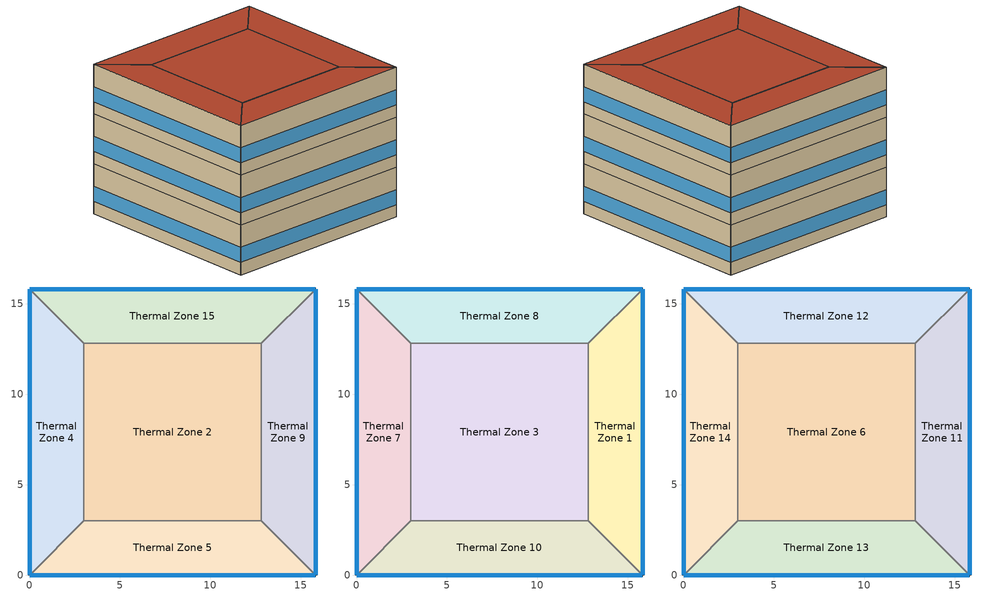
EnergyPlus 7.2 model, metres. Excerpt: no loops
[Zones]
Thermal Zone 2
 floor ground (000_ExtSlabCarpet_4in_ClimateZone 1-8): 3,3 3,12.81 12.81,12.81 12.81,3 z0
 wall to Thermal Zone 5 (000_Interior Wall): 3,3 12.81,3 z0:4
 wall to Thermal Zone 4 (000_Interior Wall): 3,12.81 3,3 z0:4
 wall to Thermal Zone 15 (000_Interior Wall): 12.81,12.81 3,12.81 z0:4
 wall to Thermal Zone 9 (000_Interior Wall): 12.81,3 12.81,12.81 z0:4
Thermal Zone 9
 floor ground (000_ExtSlabCarpet_4in_ClimateZone 1-8): 15.81,15.81 15.81,0 12.81,3 12.81,12.81 z0
 wall outside (ASHRAE_189.1-2009_ExtWall_SteelFrame_ClimateZone 4-8): 15.81,0 15.81,15.81 z0:4
 wall to Thermal Zone 5 (000_Interior Wall): 12.81,3 15.81,0 z0:4
 wall to Thermal Zone 15 (000_Interior Wall): 15.81,15.81 12.81,12.81 z0:4
 window (ASHRAE_189.1-2009_ExtWindow_ClimateZone 4-5): 15.81,0.03 15.81,15.79 z1:2.2
Thermal Zone 5
 floor ground (000_ExtSlabCarpet_4in_ClimateZone 1-8): 15.81,0 0,0 3,3 12.81,3 z0
 wall outside (ASHRAE_189.1-2009_ExtWall_SteelFrame_ClimateZone 4-8): 0,0 15.81,0 z0:4
 wall to Thermal Zone 4 (000_Interior Wall): 3,3 0,0 z0:4
 window (ASHRAE_189.1-2009_ExtWindow_ClimateZone 4-5): 0.03,0 15.79,0 z1:2.2
Thermal Zone 15
 floor ground (000_ExtSlabCarpet_4in_ClimateZone 1-8): 0,15.81 15.81,15.81 12.81,12.81 3,12.81 z0
 wall outside (ASHRAE_189.1-2009_ExtWall_SteelFrame_ClimateZone 4-8): 15.81,15.81 0,15.81 z0:4
 wall to Thermal Zone 4 (000_Interior Wall): 0,15.81 3,12.81 z0:4
 window (ASHRAE_189.1-2009_ExtWindow_ClimateZone 4-5): 15.79,15.81 0.03,15.81 z1:2.2
Thermal Zone 4
 floor ground (000_ExtSlabCarpet_4in_ClimateZone 1-8): 0,0 0,15.81 3,12.81 3,3 z0
 wall outside (ASHRAE_189.1-2009_ExtWall_SteelFrame_ClimateZone 4-8): 0,15.81 0,0 z0:4
 window (ASHRAE_189.1-2009_ExtWindow_ClimateZone 4-5): 0,15.79 0,0.03 z1:2.2
Thermal Zone 7
 floor to Thermal Zone 4 (000_Interior Floor): 0,0 0,15.81 3,12.81 3,3 z4
 wall outside (ASHRAE_189.1-2009_ExtWall_SteelFrame_ClimateZone 4-8): 0,15.81 0,0 z4:8
 wall to Thermal Zone 10 (000_Interior Wall): 0,0 3,3 z4:8
 wall to Thermal Zone 8 (000_Interior Wall): 3,12.81 0,15.81 z4:8
 wall to Thermal Zone 3 (000_Interior Wall): 3,3 3,12.81 z4:8
 window (ASHRAE_189.1-2009_ExtWindow_ClimateZone 4-5): 0,15.79 0,0.03 z5:6.2
Thermal Zone 3
 floor to Thermal Zone 2 (000_Interior Floor): 3,3 3,12.81 12.81,12.81 12.81,3 z4
 wall to Thermal Zone 1 (000_Interior Wall): 12.81,3 12.81,12.81 z4:8
 wall to Thermal Zone 8 (000_Interior Wall): 12.81,12.81 3,12.81 z4:8
 wall to Thermal Zone 10 (000_Interior Wall): 3,3 12.81,3 z4:8
Thermal Zone 1
 floor to Thermal Zone 9 (000_Interior Floor): 15.81,15.81 15.81,0 12.81,3 12.81,12.81 z4
 wall outside (ASHRAE_189.1-2009_ExtWall_SteelFrame_ClimateZone 4-8): 15.81,0 15.81,15.81 z4:8
 wall to Thermal Zone 8 (000_Interior Wall): 15.81,15.81 12.81,12.81 z4:8
 wall to Thermal Zone 10 (000_Interior Wall): 12.81,3 15.81,0 z4:8
 window (ASHRAE_189.1-2009_ExtWindow_ClimateZone 4-5): 15.81,0.03 15.81,15.79 z5:6.2
Thermal Zone 8
 floor to Thermal Zone 15 (000_Interior Floor): 0,15.81 15.81,15.81 12.81,12.81 3,12.81 z4
 wall outside (ASHRAE_189.1-2009_ExtWall_SteelFrame_ClimateZone 4-8): 15.81,15.81 0,15.81 z4:8
 window (ASHRAE_189.1-2009_ExtWindow_ClimateZone 4-5): 15.79,15.81 0.03,15.81 z5:6.2
Thermal Zone 10
 floor to Thermal Zone 5 (000_Interior Floor): 15.81,0 0,0 3,3 12.81,3 z4
 wall outside (ASHRAE_189.1-2009_ExtWall_SteelFrame_ClimateZone 4-8): 0,0 15.81,0 z4:8
 window (ASHRAE_189.1-2009_ExtWindow_ClimateZone 4-5): 0.03,0 15.79,0 z5:6.2
Thermal Zone 6
 floor to Thermal Zone 3 (000_Interior Floor): 3,3 3,12.81 12.81,12.81 12.81,3 z8
 wall to Thermal Zone 14 (000_Interior Wall): 3,12.81 3,3 z8:12
 wall to Thermal Zone 13 (000_Interior Wall): 3,3 12.81,3 z8:12
 wall to Thermal Zone 12 (000_Interior Wall): 12.81,12.81 3,12.81 z8:12
 wall to Thermal Zone 11 (000_Interior Wall): 12.81,3 12.81,12.81 z8:12
 roof outside (ASHRAE_189.1-2009_ExtRoof_IEAD_ClimateZone 2-5): 12.81,3 12.81,12.81 3,12.81 3,3 z12
Thermal Zone 11
 floor to Thermal Zone 1 (000_Interior Floor): 15.81,15.81 15.81,0 12.81,3 12.81,12.81 z8
 wall outside (ASHRAE_189.1-2009_ExtWall_SteelFrame_ClimateZone 4-8): 15.81,0 15.81,15.81 z8:12
 wall to Thermal Zone 13 (000_Interior Wall): 12.81,3 15.81,0 z8:12
 wall to Thermal Zone 12 (000_Interior Wall): 15.81,15.81 12.81,12.81 z8:12
 window (ASHRAE_189.1-2009_ExtWindow_ClimateZone 4-5): 15.81,0.03 15.81,15.79 z9:10.2
 roof outside (ASHRAE_189.1-2009_ExtRoof_IEAD_ClimateZone 2-5): 12.81,12.81 12.81,3 15.81,0 15.81,15.81 z12
Thermal Zone 14
 floor to Thermal Zone 7 (000_Interior Floor): 0,0 0,15.81 3,12.81 3,3 z8
 wall outside (ASHRAE_189.1-2009_ExtWall_SteelFrame_ClimateZone 4-8): 0,15.81 0,0 z8:12
 wall to Thermal Zone 12 (000_Interior Wall): 3,12.81 0,15.81 z8:12
 wall to Thermal Zone 13 (000_Interior Wall): 0,0 3,3 z8:12
 window (ASHRAE_189.1-2009_ExtWindow_ClimateZone 4-5): 0,15.79 0,0.03 z9:10.2
 roof outside (ASHRAE_189.1-2009_ExtRoof_IEAD_ClimateZone 2-5): 3,3 3,12.81 0,15.81 0,0 z12
Thermal Zone 13
 floor to Thermal Zone 10 (000_Interior Floor): 15.81,0 0,0 3,3 12.81,3 z8
 wall outside (ASHRAE_189.1-2009_ExtWall_SteelFrame_ClimateZone 4-8): 0,0 15.81,0 z8:12
 window (ASHRAE_189.1-2009_ExtWindow_ClimateZone 4-5): 0.03,0 15.79,0 z9:10.2
 roof outside (ASHRAE_189.1-2009_ExtRoof_IEAD_ClimateZone 2-5): 12.81,3 3,3 0,0 15.81,0 z12
Thermal Zone 12
 floor to Thermal Zone 8 (000_Interior Floor): 0,15.81 15.81,15.81 12.81,12.81 3,12.81 z8
 wall outside (ASHRAE_189.1-2009_ExtWall_SteelFrame_ClimateZone 4-8): 15.81,15.81 0,15.81 z8:12
 window (ASHRAE_189.1-2009_ExtWindow_ClimateZone 4-5): 15.79,15.81 0.03,15.81 z9:10.2
 roof outside (ASHRAE_189.1-2009_ExtRoof_IEAD_ClimateZone 2-5): 3,12.81 12.81,12.81 15.81,15.81 0,15.81 z12
[Site:Location]
Phoenix Sky Harbor Intl Ap_AZ_USA Design_Conditions: Latitude {deg}=33.45; Longitude {deg}=-111.98; Time Zone {hr}=-7; Elevation {m}=337
[SizingPeriod:DesignDay] Month=7; Day of Month=21; Day Type=SummerDesignDay; Daily Dry-Bulb Temperature Range {deltaC}=12; Dry-Bulb Temperature Range Modifier Type=DefaultMultipliers; Barometric Pressure {Pa}=97342; Wind Speed {m/s}=4.1; Wind Direction {deg}=260; Rain Indicator=No; Snow Indicator=No; Daylight Saving Time Indicator=No; Solar Model Indicator=ASHRAETau; ASHRAE Clear Sky Optical Depth for Beam Irradiance (taub)=0.588; ASHRAE Clear Sky Optical Depth for Diffuse Irradiance (taud)=1.653
Name | Maximum Dry-Bulb Temperature {C} | Humidity Condition Type | Wetbulb or DewPoint at Maximum Dry-Bulb {C}
Phoenix Sky Harbor Intl Ap Ann Clg 1% Condns DP=>MDB | 29.1 | Dewpoint | 21
Phoenix Sky Harbor Intl Ap Ann Clg 1% Condns WB=>MDB | 35.4 | Wetbulb | 24
Phoenix Sky Harbor Intl Ap Ann Clg .4% Condns DB=>MWB | 43.4 | Wetbulb | 21.1
Phoenix Sky Harbor Intl Ap Ann Clg 2% Condns DP=>MDB | 30.2 | Dewpoint | 20
[Building]
Building 1
[Material] Thermal Absorptance=0.9
Name | Roughness | Thickness {m} | Conductivity {W/m-K} | Density {kg/m3} | Specific Heat {J/kg-K} | Solar Absorptance | Visible Absorptance
Roof Insulation [21] | MediumRough | 0.2105 | 0.049 | 265 | 836.8 | 0.7 | 0.7
Roof Membrane | VeryRough | 0.0095 | 0.16 | 1121.29 | 1460 | 0.7 | 0.7
Wall Insulation [39] | MediumRough | 0.1184 | 0.045 | 265 | 836.8 | 0.7 | 0.7
Metal Decking | MediumSmooth | 0.0015 | 45.006 | 7680 | 418.4 | 0.7 | 0.3
000_F16 Acoustic tile | MediumSmooth | 0.0191 | 0.06 | 368 | 590 | 0.7 | 0.7
1/2IN Gypsum | Smooth | 0.0127 | 0.16 | 784.9 | 830 | 0.92 | 0.92
000_G01a 19mm gypsum board | MediumSmooth | 0.019 | 0.16 | 800 | 1090 | 0.7 | 0.7
MAT-CC05 4 HW CONCRETE | Rough | 0.1016 | 1.311 | 2240 | 836.8 | 0.7 | 0.7
000_M11 100mm lightweight concrete | MediumRough | 0.1016 | 0.53 | 1280 | 840 | 0.7 | 0.7
[Material:AirGap]
Name | Thermal Resistance {m2-K/W}
000_F05 Ceiling air space resistance | 0.18
000_F04 Wall air space resistance | 0.15
[Material:NoMass] Thermal Absorptance=0.9; Solar Absorptance=0.7
Name | Roughness | Thermal Resistance {m2-K/W} | Visible Absorptance
CP02 CARPET PAD | VeryRough | 0.2165 | 0.8
MAT-SHEATH | Rough | 0.3626 | 0.7
[WindowMaterial:Glazing]
Theoretical Glass [207]: Optical Data Type=SpectralAverage; Thickness {m}=0.003; Solar Transmittance at Normal Incidence=0.3311; Front Side Solar Reflectance at Normal Incidence=0.6189; Back Side Solar Reflectance at Normal Incidence=0.6189; Visible Transmittance at Normal Incidence=0.44; Front Side Visible Reflectance at Normal Incidence=0.51; Back Side Visible Reflectance at Normal Incidence=0.51; Infrared Transmittance at Normal Incidence=0; Front Side Infrared Hemispherical Emissivity=0.9; Back Side Infrared Hemispherical Emissivity=0.9; Conductivity {W/m-K}=0.0133; Dirt Correction Factor for Solar and Visible Transmittance=1; Solar Diffusing=No
[Construction]
000_Interior Floor: 000_F16 Acoustic tile, 000_F05 Ceiling air space resistance, 000_M11 100mm lightweight concrete
000_Interior Wall: 000_G01a 19mm gypsum board, 000_F04 Wall air space resistance, 000_G01a 19mm gypsum board
ASHRAE_189.1-2009_ExtWindow_ClimateZone 4-5: Theoretical Glass [207]
000_ExtSlabCarpet_4in_ClimateZone 1-8: MAT-CC05 4 HW CONCRETE, CP02 CARPET PAD
ASHRAE_189.1-2009_ExtWall_SteelFrame_ClimateZone 4-8: MAT-SHEATH, Wall Insulation [39], 1/2IN Gypsum
ASHRAE_189.1-2009_ExtRoof_IEAD_ClimateZone 2-5: Roof Membrane, Roof Insulation [21], Metal Decking
[AvailabilityManager:Scheduled]
Name | Schedule
AvailabilityManager:Scheduled {ba25187e-20e5-475a-9804-1e5e1dcec864} | Schedule:Compact {3b272806-e5ce-4036-8c46-13ae3aa65e10}
AvailabilityManager:Scheduled {4f45aa5d-a685-44ea-a08f-95ff1312b021} | Schedule:Compact {91579dfe-0d8f-4bf5-96e4-c3e2ed2fe4f0}
[Zone]
Thermal Zone 2; Thermal Zone 7; Thermal Zone 9; Thermal Zone 6; Thermal Zone 11; Thermal Zone 14; Thermal Zone 5; Thermal Zone 3; Thermal Zone 13; Thermal Zone 15; Thermal Zone 1; Thermal Zone 12; Thermal Zone 8; Thermal Zone 4; Thermal Zone 10
[Schedule:Compact]
Schedule:Compact {3b272806-e5ce-4036-8c46-13ae3aa65e10}; Schedule:Compact {91579dfe-0d8f-4bf5-96e4-c3e2ed2fe4f0}: Through: 12/31, For: AllDays, Until: 24:00, 1
